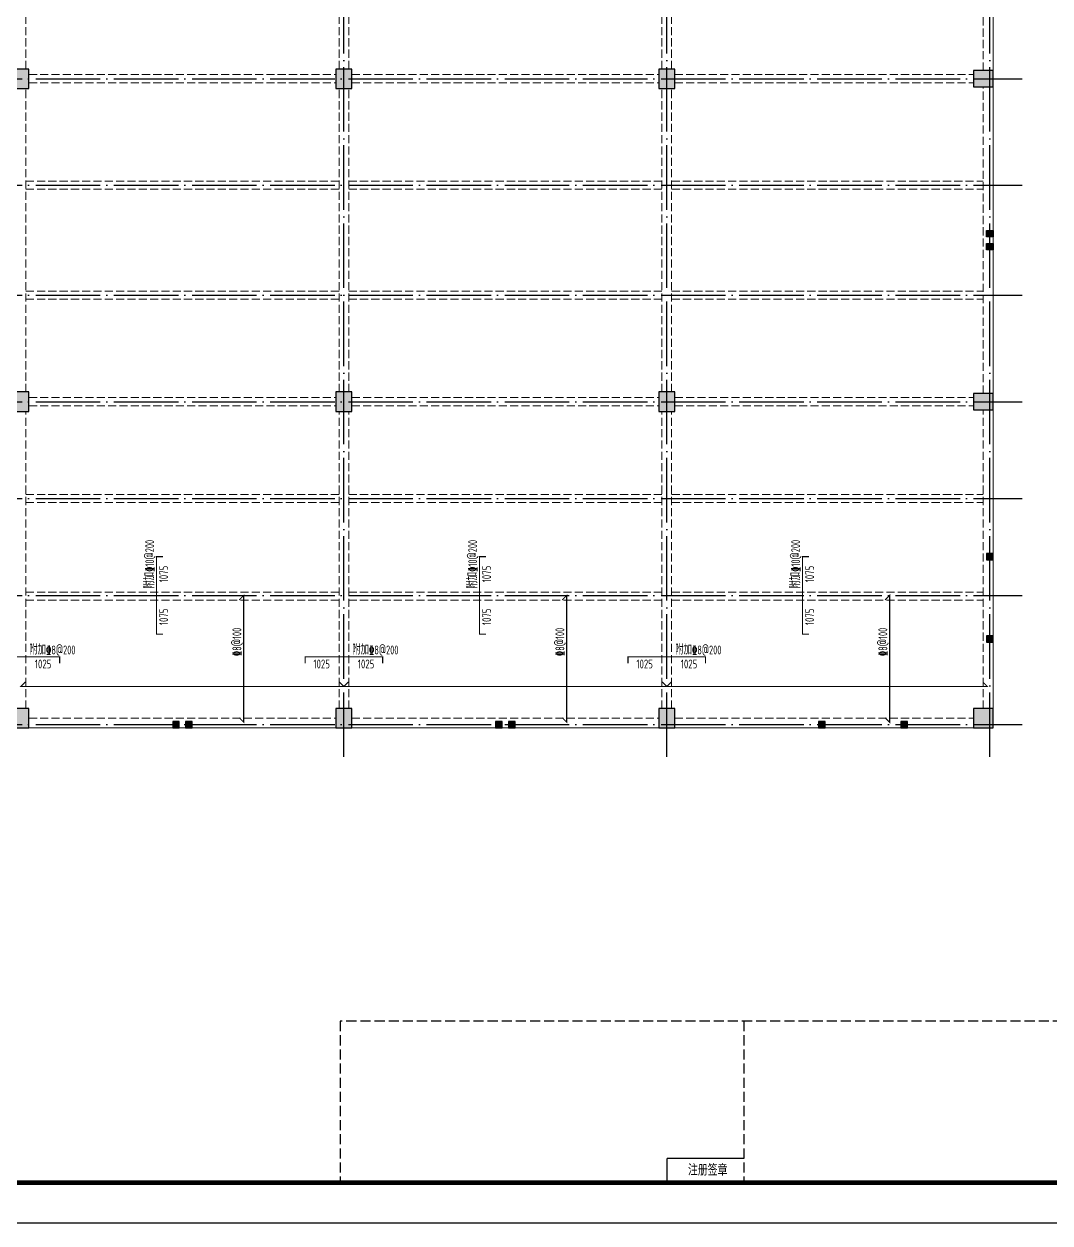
# Model space of a CAD drawing. Extents: x -2331248 to -1198620, y -977263 to -545844.
# Drawn here: x -1658235 to -1626467, y -765858 to -728733 of the extents above; entities that cross this region are included whole.
import ezdxf
from ezdxf.enums import TextEntityAlignment as Align

# ---------------------------------------------------------------- set-up
doc = ezdxf.new("R2010")
doc.units = 0
doc.header["$LTSCALE"] = 1000
doc.header["$MEASUREMENT"] = 0
for name, pattern in [('DASH', [0.35, 0.25, -0.1]), ('DOTE', [2.42, 2, -0.2, 0.02, -0.2]), ('线型3', [500, 300, -200])]:
    doc.linetypes.add(name, pattern=pattern)
doc.layers.get('0').update_dxf_attribs({"linetype": 'CONTINUOUS'})
for name, color, linetype in [('DOTE', 1, 'DOTE'), ('PUB_TITLE', 4, 'CONTINUOUS'), ('t图框', 222, 'CONTINUOUS'), ('构造柱', 6, 'CONTINUOUS'), ('柱涂实', 54, 'CONTINUOUS')]:
    doc.layers.add(name, color=color, linetype=linetype)
for name, color, linetype, lineweight in [('S_Beam', 4, 'CONTINUOUS', 18), ('S_BeamDash', 134, '线型3', 18), ('S_Cl', 2, 'CONTINUOUS', 9), ('S_SlabDownBar', 14, 'CONTINUOUS', 35), ('S_SlabDownBarText', 7, 'CONTINUOUS', 25), ('S_SlabUpBar', 1, 'CONTINUOUS', 35), ('S_SlabUpBarDim', 84, 'CONTINUOUS', 25), ('S_SlabUpBarText', 7, 'CONTINUOUS', 25)]:
    doc.layers.add(name, color=color, linetype=linetype, lineweight=lineweight)
doc.styles.add('PkpmHz', font='Pkpmeng', dxfattribs={"width": 0.7, "bigfont": 'hztxt'})
doc.styles.add('TSSD_REIN', font='Tssdeng.shx', dxfattribs={"width": 0.7, "bigfont": 'hztxt.shx'})
doc.styles.add('房间名称', font='SIMPLEX', dxfattribs={"width": 0.7, "bigfont": '0HZTXT'})

# ---------------------------------------------------------------- blocks, each defined once
blk = doc.blocks.new('ASDDA')
at = {"layer": 't图框', "linetype": 'DASH'}
for p, q in [((-295866, 3065618), (-315866, 3065618)), ((-315866, 3065618), (-315866, 3061618)), ((-305866, 3065618), (-305866, 3061618))]:
    blk.add_line(p, q, dxfattribs=at)
at = {"layer": 't图框', "linetype": 'DASH', "ltscale": 0.01}
for p, q in [((-307773, 3062218), (-307773, 3061618)), ((-305866, 3062218), (-307773, 3062218))]:
    blk.add_line(p, q, dxfattribs=at)
at = {"layer": 't图框'}
blk.add_line((-315866, 3061618), (-273366, 3061618), dxfattribs=at)
at = {"style": '房间名称', "width": 0.7}
blk.add_text('注册签章', height=280, dxfattribs=at).set_placement((-307254, 3061794))

msp = doc.modelspace()

# ---------------------------------------------------------------- hatches: boundary and pattern name
at = {"layer": '柱涂实'}
for points in [[(-1658081.5, -730727.1), (-1658081.5, -730127.1), (-1658581.5, -730127.1), (-1658581.5, -730727.1)], [(-1648081.5, -730727.1), (-1648081.5, -730127.1), (-1648581.5, -730127.1), (-1648581.5, -730727.1)], [(-1638081.5, -730727.1), (-1638081.5, -730127.1), (-1638581.5, -730127.1), (-1638581.5, -730727.1)], [(-1628231.5, -730677.1), (-1628231.5, -730177.1), (-1628831.5, -730177.1), (-1628831.5, -730677.1)], [(-1658081.5, -740727.1), (-1658081.5, -740127.1), (-1658581.5, -740127.1), (-1658581.5, -740727.1)], [(-1648081.5, -740727.1), (-1648081.5, -740127.1), (-1648581.5, -740127.1), (-1648581.5, -740727.1)], [(-1638081.5, -740727.1), (-1638081.5, -740127.1), (-1638581.5, -740127.1), (-1638581.5, -740727.1)], [(-1628231.5, -740677.1), (-1628231.5, -740177.1), (-1628831.5, -740177.1), (-1628831.5, -740677.1)], [(-1658081.5, -750527.1), (-1658081.5, -749927.1), (-1658581.5, -749927.1), (-1658581.5, -750527.1)], [(-1648081.5, -750527.1), (-1648081.5, -749927.1), (-1648581.5, -749927.1), (-1648581.5, -750527.1)], [(-1638081.5, -750527.1), (-1638081.5, -749927.1), (-1638581.5, -749927.1), (-1638581.5, -750527.1)], [(-1628231.5, -750527.1), (-1628231.5, -749927.1), (-1628831.5, -749927.1), (-1628831.5, -750527.1)]]:
    msp.add_hatch(color=256, dxfattribs=at).paths.add_polyline_path(points)

# ---------------------------------------------------------------- linework, layer by layer
at = {"layer": 'DOTE'}
for p, q in [((-1648331.5, -751427.1), (-1648331.5, -699427.1)), ((-1638331.5, -751427.1), (-1638331.5, -699427.1)), ((-1628331.5, -751427.1), (-1628331.5, -699427.1)), ((-1689331.5, -730427.1), (-1627331.5, -730427.1)), ((-1689331.5, -733727.1), (-1627331.5, -733727.1)), ((-1689331.5, -737127.1), (-1627331.5, -737127.1)), ((-1689331.5, -740427.1), (-1627331.5, -740427.1)), ((-1689331.5, -743427.1), (-1627331.5, -743427.1)), ((-1689331.5, -746427.1), (-1627331.5, -746427.1)), ((-1689331.5, -750427.1), (-1627331.5, -750427.1))]:
    msp.add_line(p, q, dxfattribs=at)
at = {"layer": 'PUB_TITLE'}
msp.add_lwpolyline([(-1699191, -765858.1), (-1699191, -691608.1), (-1594066, -691608.1), (-1594066, -765858.1)], close=True, dxfattribs=at)
at = {"layer": 'PUB_TITLE', "const_width": 150}
msp.add_lwpolyline([(-1696066, -692858.1), (-1595316, -692858.1), (-1595316, -764608.1), (-1696066, -764608.1)], close=True, dxfattribs=at)
at = {"layer": 'S_Beam', "ltscale": 1}
for p, q in [((-1628231.5, -730177.1), (-1628231.5, -720677.1)), ((-1628231.5, -740177.1), (-1628231.5, -730677.1)), ((-1628231.5, -749927.1), (-1628231.5, -740677.1)), ((-1658081.5, -750527.1), (-1648581.5, -750527.1)), ((-1648081.5, -750527.1), (-1638581.5, -750527.1)), ((-1638081.5, -750527.1), (-1628831.5, -750527.1))]:
    msp.add_line(p, q, dxfattribs=at)
at = {"layer": 'S_BeamDash', "linetype": 'DASH', "ltscale": 1}
for p, q in [((-1658181.5, -730127.1), (-1658181.5, -720727.1)), ((-1648481.5, -730127.1), (-1648481.5, -720727.1)), ((-1648181.5, -730127.1), (-1648181.5, -720727.1)), ((-1638481.5, -730127.1), (-1638481.5, -720727.1)), ((-1638181.5, -730127.1), (-1638181.5, -720727.1)), ((-1628531.5, -730177.1), (-1628531.5, -720677.1)), ((-1658081.5, -730302.1), (-1648581.5, -730302.1)), ((-1658081.5, -730552.1), (-1648581.5, -730552.1)), ((-1648081.5, -730302.1), (-1638581.5, -730302.1)), ((-1648081.5, -730552.1), (-1638581.5, -730552.1)), ((-1638081.5, -730302.1), (-1628831.5, -730302.1)), ((-1638081.5, -730552.1), (-1628831.5, -730552.1)), ((-1658181.5, -740127.1), (-1658181.5, -730727.1)), ((-1648481.5, -740127.1), (-1648481.5, -730727.1)), ((-1648181.5, -740127.1), (-1648181.5, -730727.1)), ((-1638481.5, -740127.1), (-1638481.5, -730727.1)), ((-1638181.5, -740127.1), (-1638181.5, -730727.1)), ((-1628531.5, -740177.1), (-1628531.5, -730677.1)), ((-1658181.5, -733602.1), (-1648481.5, -733602.1)), ((-1658181.5, -733852.1), (-1648481.5, -733852.1)), ((-1648181.5, -733602.1), (-1638481.5, -733602.1)), ((-1648181.5, -733852.1), (-1638481.5, -733852.1)), ((-1638181.5, -733602.1), (-1628531.5, -733602.1)), ((-1638181.5, -733852.1), (-1628531.5, -733852.1)), ((-1658181.5, -737002.1), (-1648481.5, -737002.1)), ((-1658181.5, -737252.1), (-1648481.5, -737252.1)), ((-1648181.5, -737002.1), (-1638481.5, -737002.1)), ((-1648181.5, -737252.1), (-1638481.5, -737252.1)), ((-1638181.5, -737002.1), (-1628531.5, -737002.1)), ((-1638181.5, -737252.1), (-1628531.5, -737252.1)), ((-1658081.5, -740302.1), (-1648581.5, -740302.1)), ((-1658081.5, -740552.1), (-1648581.5, -740552.1)), ((-1648081.5, -740302.1), (-1638581.5, -740302.1)), ((-1648081.5, -740552.1), (-1638581.5, -740552.1)), ((-1638081.5, -740302.1), (-1628831.5, -740302.1)), ((-1638081.5, -740552.1), (-1628831.5, -740552.1)), ((-1658181.5, -749927.1), (-1658181.5, -740727.1)), ((-1648481.5, -749927.1), (-1648481.5, -740727.1)), ((-1648181.5, -749927.1), (-1648181.5, -740727.1)), ((-1638481.5, -749927.1), (-1638481.5, -740727.1)), ((-1638181.5, -749927.1), (-1638181.5, -740727.1)), ((-1628531.5, -749927.1), (-1628531.5, -740677.1)), ((-1658181.5, -743302.1), (-1648481.5, -743302.1)), ((-1658181.5, -743552.1), (-1648481.5, -743552.1)), ((-1648181.5, -743302.1), (-1638481.5, -743302.1)), ((-1648181.5, -743552.1), (-1638481.5, -743552.1)), ((-1638181.5, -743302.1), (-1628531.5, -743302.1)), ((-1638181.5, -743552.1), (-1628531.5, -743552.1)), ((-1658181.5, -746327.1), (-1648481.5, -746327.1)), ((-1658181.5, -746577.1), (-1648481.5, -746577.1)), ((-1648181.5, -746327.1), (-1638481.5, -746327.1)), ((-1648181.5, -746577.1), (-1638481.5, -746577.1)), ((-1638181.5, -746327.1), (-1628531.5, -746327.1)), ((-1638181.5, -746577.1), (-1628531.5, -746577.1)), ((-1658081.5, -750227.1), (-1648581.5, -750227.1)), ((-1648081.5, -750227.1), (-1638581.5, -750227.1)), ((-1638081.5, -750227.1), (-1628831.5, -750227.1))]:
    msp.add_line(p, q, dxfattribs=at)
at = {"layer": 'S_Cl', "ltscale": 1}
for points in [[(-1658081.5, -730727.1), (-1658081.5, -730127.1), (-1658581.5, -730127.1), (-1658581.5, -730727.1)], [(-1648081.5, -730727.1), (-1648081.5, -730127.1), (-1648581.5, -730127.1), (-1648581.5, -730727.1)], [(-1638081.5, -730727.1), (-1638081.5, -730127.1), (-1638581.5, -730127.1), (-1638581.5, -730727.1)], [(-1628231.5, -730677.1), (-1628231.5, -730177.1), (-1628831.5, -730177.1), (-1628831.5, -730677.1)], [(-1658081.5, -740727.1), (-1658081.5, -740127.1), (-1658581.5, -740127.1), (-1658581.5, -740727.1)], [(-1648081.5, -740727.1), (-1648081.5, -740127.1), (-1648581.5, -740127.1), (-1648581.5, -740727.1)], [(-1638081.5, -740727.1), (-1638081.5, -740127.1), (-1638581.5, -740127.1), (-1638581.5, -740727.1)], [(-1628231.5, -740677.1), (-1628231.5, -740177.1), (-1628831.5, -740177.1), (-1628831.5, -740677.1)], [(-1658081.5, -750527.1), (-1658081.5, -749927.1), (-1658581.5, -749927.1), (-1658581.5, -750527.1)], [(-1648081.5, -750527.1), (-1648081.5, -749927.1), (-1648581.5, -749927.1), (-1648581.5, -750527.1)], [(-1638081.5, -750527.1), (-1638081.5, -749927.1), (-1638581.5, -749927.1), (-1638581.5, -750527.1)], [(-1628231.5, -750527.1), (-1628231.5, -749927.1), (-1628831.5, -749927.1), (-1628831.5, -750527.1)]]:
    msp.add_lwpolyline(points, close=True, dxfattribs=at)
at = {"layer": 'S_SlabDownBar', "ltscale": 1, "const_width": 35}
for points in [[(-1651572.9, -750210.7), (-1651431.5, -750352.1), (-1651431.5, -746427.1), (-1651572.9, -746568.5)], [(-1641572.9, -750210.7), (-1641431.5, -750352.1), (-1641431.5, -746427.1), (-1641572.9, -746568.5)], [(-1631572.9, -750210.7), (-1631431.5, -750352.1), (-1631431.5, -746427.1), (-1631572.9, -746568.5)], [(-1658190.1, -749105.7), (-1658331.5, -749247.1), (-1648331.5, -749247.1), (-1648472.9, -749105.7)], [(-1648190.1, -749105.7), (-1648331.5, -749247.1), (-1638331.5, -749247.1), (-1638472.9, -749105.7)], [(-1638190.1, -749105.7), (-1638331.5, -749247.1), (-1628406.5, -749247.1), (-1628547.9, -749105.7)]]:
    msp.add_lwpolyline(points, dxfattribs=at)
at = {"layer": 'S_SlabUpBar', "ltscale": 1, "const_width": 35}
for points in [[(-1653931.5, -747627.1), (-1654131.5, -747627.1), (-1654131.5, -745227.1), (-1653931.5, -745227.1)], [(-1643931.5, -747627.1), (-1644131.5, -747627.1), (-1644131.5, -745227.1), (-1643931.5, -745227.1)], [(-1633931.5, -747627.1), (-1634131.5, -747627.1), (-1634131.5, -745227.1), (-1633931.5, -745227.1)], [(-1659531.5, -748527.1), (-1659531.5, -748327.1), (-1657131.5, -748327.1), (-1657131.5, -748527.1)], [(-1649531.5, -748527.1), (-1649531.5, -748327.1), (-1647131.5, -748327.1), (-1647131.5, -748527.1)], [(-1639531.5, -748527.1), (-1639531.5, -748327.1), (-1637131.5, -748327.1), (-1637131.5, -748527.1)]]:
    msp.add_lwpolyline(points, dxfattribs=at)
at = {"layer": '构造柱'}
for points in [[(-1628431.5, -735327.1), (-1628431.5, -735127.1), (-1628231.5, -735127.1), (-1628231.5, -735327.1)], [(-1628431.5, -735727.1), (-1628431.5, -735527.1), (-1628231.5, -735527.1), (-1628231.5, -735727.1)], [(-1628231.5, -745127.1), (-1628431.5, -745127.1), (-1628431.5, -745327.1), (-1628231.5, -745327.1)], [(-1628231.5, -747677.1), (-1628431.5, -747677.1), (-1628431.5, -747877.1), (-1628231.5, -747877.1)], [(-1653431.5, -750327.1), (-1653631.5, -750327.1), (-1653631.5, -750527.1), (-1653431.5, -750527.1)], [(-1653031.5, -750327.1), (-1653231.5, -750327.1), (-1653231.5, -750527.1), (-1653031.5, -750527.1)], [(-1643431.5, -750327.1), (-1643631.5, -750327.1), (-1643631.5, -750527.1), (-1643431.5, -750527.1)], [(-1643031.5, -750327.1), (-1643231.5, -750327.1), (-1643231.5, -750527.1), (-1643031.5, -750527.1)], [(-1633431.5, -750327.1), (-1633631.5, -750327.1), (-1633631.5, -750527.1), (-1633431.5, -750527.1)], [(-1630881.5, -750327.1), (-1631081.5, -750327.1), (-1631081.5, -750527.1), (-1630881.5, -750527.1)]]:
    msp.add_lwpolyline(points, close=True, dxfattribs=at)
for points in [[(-1628431.5, -735327.1), (-1628231.5, -735327.1), (-1628431.5, -735127.1), (-1628231.5, -735127.1)], [(-1628431.5, -735727.1), (-1628231.5, -735727.1), (-1628431.5, -735527.1), (-1628231.5, -735527.1)], [(-1628231.5, -745127.1), (-1628231.5, -745327.1), (-1628431.5, -745127.1), (-1628431.5, -745327.1)], [(-1628231.5, -747677.1), (-1628231.5, -747877.1), (-1628431.5, -747677.1), (-1628431.5, -747877.1)], [(-1653431.5, -750327.1), (-1653431.5, -750527.1), (-1653631.5, -750327.1), (-1653631.5, -750527.1)], [(-1653031.5, -750327.1), (-1653031.5, -750527.1), (-1653231.5, -750327.1), (-1653231.5, -750527.1)], [(-1643431.5, -750327.1), (-1643431.5, -750527.1), (-1643631.5, -750327.1), (-1643631.5, -750527.1)], [(-1643031.5, -750327.1), (-1643031.5, -750527.1), (-1643231.5, -750327.1), (-1643231.5, -750527.1)], [(-1633431.5, -750327.1), (-1633431.5, -750527.1), (-1633631.5, -750327.1), (-1633631.5, -750527.1)], [(-1630881.5, -750327.1), (-1630881.5, -750527.1), (-1631081.5, -750327.1), (-1631081.5, -750527.1)]]:
    msp.add_solid(points, dxfattribs=at)
at = {"layer": '柱涂实', "linetype": 'Continuous'}
for points in [[(-1658081.5, -730727.1), (-1658081.5, -730127.1), (-1658581.5, -730127.1), (-1658581.5, -730727.1)], [(-1648081.5, -730727.1), (-1648081.5, -730127.1), (-1648581.5, -730127.1), (-1648581.5, -730727.1)], [(-1638081.5, -730727.1), (-1638081.5, -730127.1), (-1638581.5, -730127.1), (-1638581.5, -730727.1)], [(-1628231.5, -730677.1), (-1628231.5, -730177.1), (-1628831.5, -730177.1), (-1628831.5, -730677.1)], [(-1658081.5, -740727.1), (-1658081.5, -740127.1), (-1658581.5, -740127.1), (-1658581.5, -740727.1)], [(-1648081.5, -740727.1), (-1648081.5, -740127.1), (-1648581.5, -740127.1), (-1648581.5, -740727.1)], [(-1638081.5, -740727.1), (-1638081.5, -740127.1), (-1638581.5, -740127.1), (-1638581.5, -740727.1)], [(-1628231.5, -740677.1), (-1628231.5, -740177.1), (-1628831.5, -740177.1), (-1628831.5, -740677.1)], [(-1658081.5, -750527.1), (-1658081.5, -749927.1), (-1658581.5, -749927.1), (-1658581.5, -750527.1)], [(-1648081.5, -750527.1), (-1648081.5, -749927.1), (-1648581.5, -749927.1), (-1648581.5, -750527.1)], [(-1638081.5, -750527.1), (-1638081.5, -749927.1), (-1638581.5, -749927.1), (-1638581.5, -750527.1)], [(-1628231.5, -750527.1), (-1628231.5, -749927.1), (-1628831.5, -749927.1), (-1628831.5, -750527.1)]]:
    msp.add_lwpolyline(points, close=True, dxfattribs=at)

# ---------------------------------------------------------------- block references
at = {"lineweight": -3, "xscale": 1.250016957928892, "yscale": 1.250016958278138, "zscale": 1.250016957604765}
msp.add_blockref('ASDDA', (-1253604.4, -4591683), dxfattribs=at)

# ---------------------------------------------------------------- texts
at = {"layer": 'S_SlabDownBarText', "style": 'TSSD_REIN', "width": 0.7}
for p in [(-1651505.6, -748305.9), (-1641505.6, -748305.9), (-1631505.6, -748305.9)]:
    msp.add_text('%%1328@100', height=275, rotation=90, dxfattribs=at).set_placement(p)
at = {"layer": 'S_SlabUpBarDim', "style": 'PkpmHz', "width": 0.75}
for p in [(-1654047.4, -745764.6), (-1644047.4, -745764.6), (-1634047.4, -745764.6), (-1654047.4, -747089.6), (-1644047.4, -747089.6), (-1634047.4, -747089.6)]:
    msp.add_text('1075', height=275, rotation=90, dxfattribs=at).set_placement(p, align=Align.TOP_CENTER)
for p in [(-1657644, -748411.3), (-1649019, -748411.3), (-1647644, -748411.3), (-1639019, -748411.3), (-1637644, -748411.3)]:
    msp.add_text('1025', height=275, dxfattribs=at).set_placement(p, align=Align.TOP_CENTER)
at = {"layer": 'S_SlabUpBarText', "style": 'TSSD_REIN', "width": 0.7}
for p in [(-1654205.6, -746218.4), (-1644205.6, -746218.4), (-1634205.6, -746218.4)]:
    msp.add_text('附加%%13210@200', height=275, rotation=90, dxfattribs=at).set_placement(p)
for p in [(-1658072.7, -748253), (-1648072.7, -748253), (-1638072.7, -748253)]:
    msp.add_text('附加%%1328@200', height=275, dxfattribs=at).set_placement(p)

doc.saveas('drawing.dxf')
